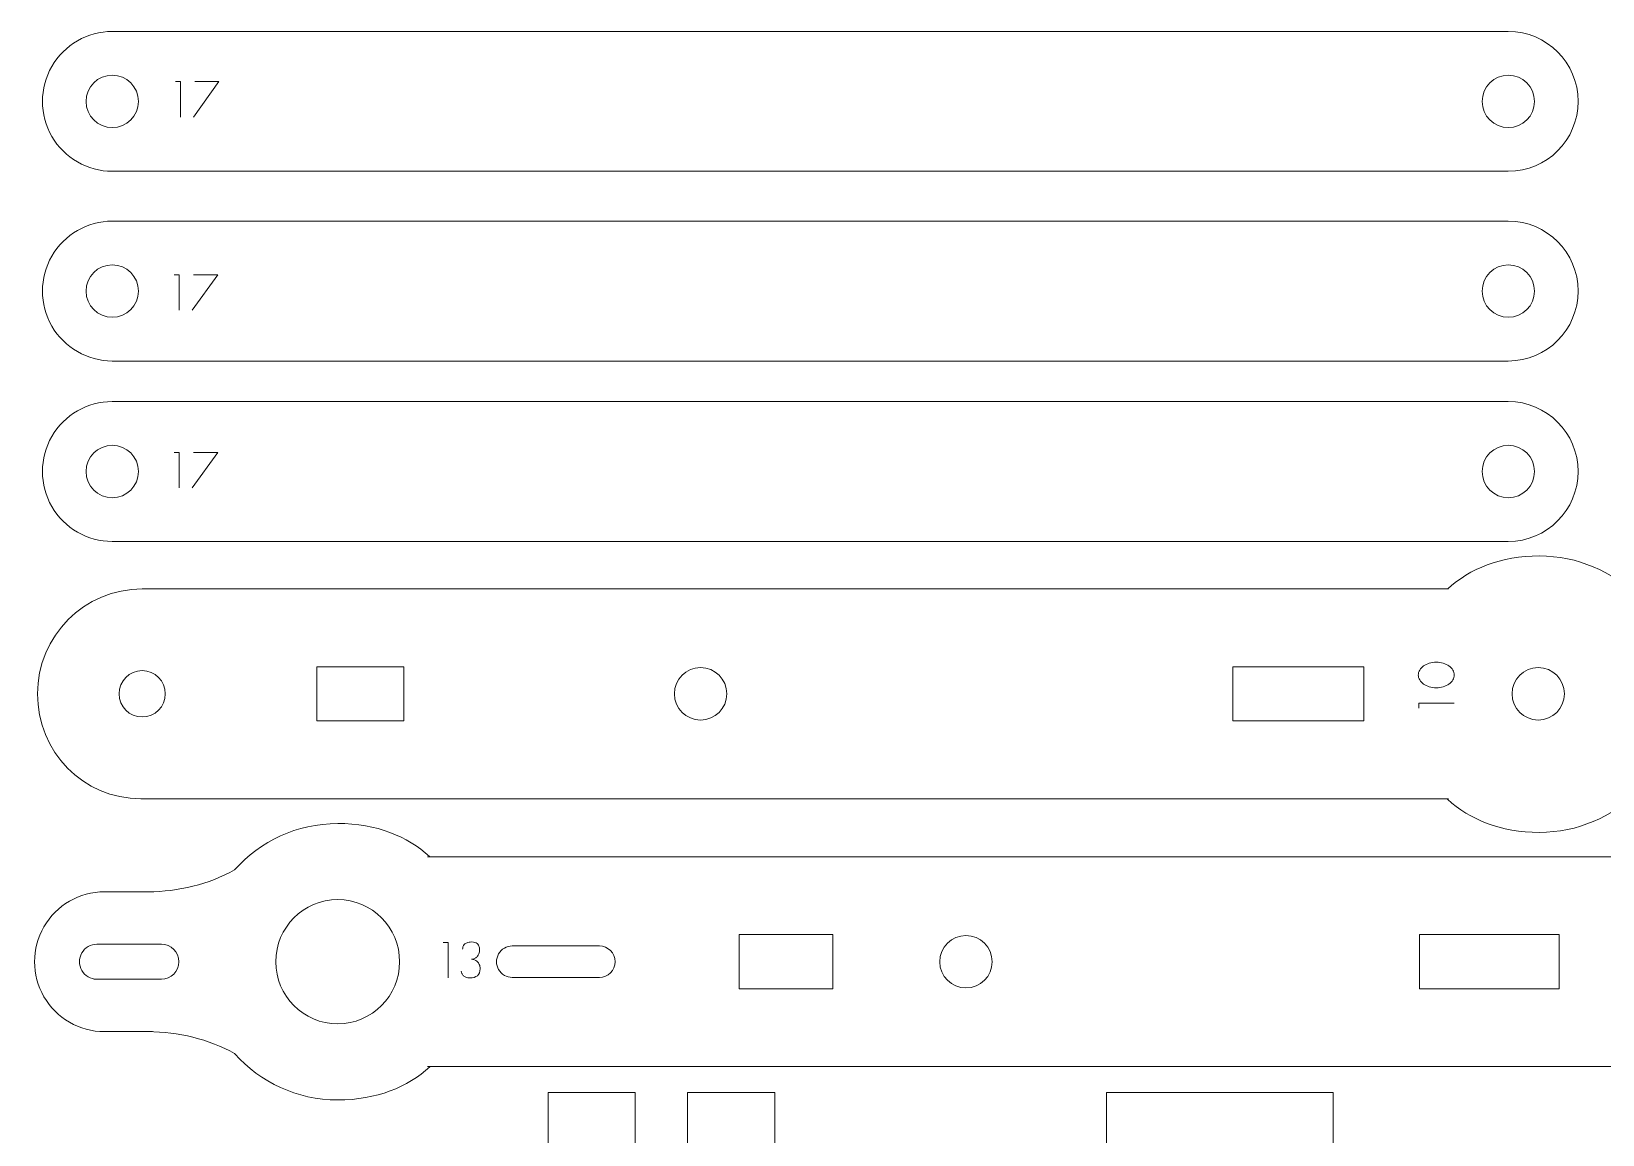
# Model space of a CAD drawing. Header units: inches. Extents: x -267 to 19, y 28 to 222.
# Drawn here: x -123.4 to -33.6, y 157.9 to 220.9 of the extents above; entities that cross this region are included whole.
import ezdxf

# ---------------------------------------------------------------- set-up
doc = ezdxf.new("R2010")
doc.units = ezdxf.units.IN
doc.header["$MEASUREMENT"] = 0
doc.layers.add('Layer 2', color=7, linetype='Continuous')

msp = doc.modelspace()

# ---------------------------------------------------------------- linework, layer by layer
at = {"layer": 'Layer 2', "color": 250, "lineweight": 18, "true_color": 0x1a1a18}
for points in [[(-107.123, 184.568), (-107.123, 184.618), (-102.132, 184.618), (-102.132, 184.568), (-102.132, 181.568), (-102.132, 181.518), (-107.123, 181.518), (-107.123, 181.568), (-107.123, 184.568)], [(-54.716, 184.618), (-47.229, 184.618), (-47.229, 181.518), (-54.716, 181.518), (-54.716, 184.618)], [(-77.598, 169.297), (-82.962, 169.297), (-82.962, 166.197), (-77.598, 166.197), (-77.598, 169.297)], [(-36.045, 169.247), (-36.045, 169.297), (-44.031, 169.297), (-44.031, 169.247), (-44.031, 166.247), (-44.031, 166.197), (-36.045, 166.197), (-36.045, 166.247), (-36.045, 169.247)]]:
    msp.add_lwpolyline(points, dxfattribs=at)
for points, knots in [([(-38.958, 220.95), (-38.958, 220.95), (-118.816, 220.95), (-118.816, 220.95), (-120.243, 220.95), (-121.561, 220.187), (-122.274, 218.949), (-122.988, 217.712), (-122.988, 216.187), (-122.274, 214.949), (-121.561, 213.712), (-120.243, 212.949), (-118.816, 212.949), (-118.816, 212.949), (-38.958, 212.949), (-38.958, 212.949), (-36.753, 212.949), (-34.965, 214.74), (-34.965, 216.949), (-34.965, 219.159), (-36.753, 220.95), (-38.958, 220.95)], [0, 0, 0, 0, 1, 1, 1, 2, 2, 2, 3, 3, 3, 4, 4, 4, 5, 5, 5, 6, 6, 6, 7, 7, 7, 7]), ([(-117.319, 216.949), (-117.319, 217.778), (-117.99, 218.449), (-118.816, 218.449), (-119.643, 218.449), (-120.314, 217.778), (-120.314, 216.949), (-120.314, 216.121), (-119.643, 215.449), (-118.816, 215.449), (-117.99, 215.449), (-117.319, 216.121), (-117.319, 216.949)], [0, 0, 0, 0, 1, 1, 1, 2, 2, 2, 3, 3, 3, 4, 4, 4, 4]), ([(-37.461, 216.949), (-37.461, 217.778), (-38.131, 218.449), (-38.958, 218.449), (-39.785, 218.449), (-40.455, 217.778), (-40.455, 216.949), (-40.455, 216.121), (-39.785, 215.449), (-38.958, 215.449), (-38.131, 215.449), (-37.461, 216.121), (-37.461, 216.949)], [0, 0, 0, 0, 1, 1, 1, 2, 2, 2, 3, 3, 3, 4, 4, 4, 4]), ([(-114.917, 218.082), (-114.917, 218.082), (-115.207, 218.082), (-115.207, 218.082), (-115.207, 218.082), (-114.917, 218.082), (-114.917, 218.082), (-114.917, 218.082), (-114.917, 216.05), (-114.917, 216.05), (-114.917, 216.05), (-114.917, 218.082), (-114.917, 218.082)], [0, 0, 0, 0, 1, 1, 1, 2, 2, 2, 3, 3, 3, 4, 4, 4, 4]), ([(-112.72, 218.082), (-112.72, 218.082), (-114.171, 216.05), (-114.171, 216.05), (-114.171, 216.05), (-112.72, 218.082), (-112.72, 218.082), (-112.72, 218.082), (-114.095, 218.082), (-114.095, 218.082), (-114.095, 218.082), (-112.72, 218.082), (-112.72, 218.082)], [0, 0, 0, 0, 1, 1, 1, 2, 2, 2, 3, 3, 3, 4, 4, 4, 4]), ([(-38.958, 210.101), (-38.958, 210.101), (-118.816, 210.101), (-118.816, 210.101), (-120.243, 210.101), (-121.561, 209.339), (-122.274, 208.101), (-122.988, 206.863), (-122.988, 205.339), (-122.274, 204.101), (-121.561, 202.863), (-120.243, 202.101), (-118.816, 202.101), (-118.816, 202.101), (-38.958, 202.101), (-38.958, 202.101), (-36.753, 202.101), (-34.965, 203.892), (-34.965, 206.101), (-34.965, 208.31), (-36.753, 210.101), (-38.958, 210.101)], [0, 0, 0, 0, 1, 1, 1, 2, 2, 2, 3, 3, 3, 4, 4, 4, 5, 5, 5, 6, 6, 6, 7, 7, 7, 7]), ([(-117.319, 206.101), (-117.319, 206.93), (-117.99, 207.601), (-118.816, 207.601), (-119.643, 207.601), (-120.314, 206.93), (-120.314, 206.101), (-120.314, 205.272), (-119.643, 204.601), (-118.816, 204.601), (-117.99, 204.601), (-117.319, 205.272), (-117.319, 206.101)], [0, 0, 0, 0, 1, 1, 1, 2, 2, 2, 3, 3, 3, 4, 4, 4, 4]), ([(-114.984, 207.035), (-114.984, 207.035), (-115.274, 207.035), (-115.274, 207.035), (-115.274, 207.035), (-114.984, 207.035), (-114.984, 207.035), (-114.984, 207.035), (-114.984, 205.003), (-114.984, 205.003), (-114.984, 205.003), (-114.984, 207.035), (-114.984, 207.035)], [0, 0, 0, 0, 1, 1, 1, 2, 2, 2, 3, 3, 3, 4, 4, 4, 4]), ([(-112.787, 207.035), (-112.787, 207.035), (-114.238, 205.003), (-114.238, 205.003), (-114.238, 205.003), (-112.787, 207.035), (-112.787, 207.035), (-112.787, 207.035), (-114.162, 207.035), (-114.162, 207.035), (-114.162, 207.035), (-112.787, 207.035), (-112.787, 207.035)], [0, 0, 0, 0, 1, 1, 1, 2, 2, 2, 3, 3, 3, 4, 4, 4, 4]), ([(-37.461, 206.101), (-37.461, 206.93), (-38.131, 207.601), (-38.958, 207.601), (-39.785, 207.601), (-40.455, 206.93), (-40.455, 206.101), (-40.455, 205.272), (-39.785, 204.601), (-38.958, 204.601), (-38.131, 204.601), (-37.461, 205.272), (-37.461, 206.101)], [0, 0, 0, 0, 1, 1, 1, 2, 2, 2, 3, 3, 3, 4, 4, 4, 4]), ([(-38.958, 199.782), (-38.958, 199.782), (-118.816, 199.782), (-118.816, 199.782), (-120.243, 199.782), (-121.561, 199.02), (-122.274, 197.782), (-122.988, 196.544), (-122.988, 195.02), (-122.274, 193.782), (-121.561, 192.544), (-120.243, 191.782), (-118.816, 191.782), (-118.816, 191.782), (-38.958, 191.782), (-38.958, 191.782), (-36.753, 191.782), (-34.965, 193.573), (-34.965, 195.782), (-34.965, 197.991), (-36.753, 199.782), (-38.958, 199.782)], [0, 0, 0, 0, 1, 1, 1, 2, 2, 2, 3, 3, 3, 4, 4, 4, 5, 5, 5, 6, 6, 6, 7, 7, 7, 7]), ([(-117.319, 195.782), (-117.319, 196.61), (-117.99, 197.282), (-118.816, 197.282), (-119.643, 197.282), (-120.314, 196.61), (-120.314, 195.782), (-120.314, 194.953), (-119.643, 194.282), (-118.816, 194.282), (-117.99, 194.282), (-117.319, 194.953), (-117.319, 195.782)], [0, 0, 0, 0, 1, 1, 1, 2, 2, 2, 3, 3, 3, 4, 4, 4, 4]), ([(-114.984, 196.872), (-114.984, 196.872), (-115.274, 196.872), (-115.274, 196.872), (-115.274, 196.872), (-114.984, 196.872), (-114.984, 196.872), (-114.984, 196.872), (-114.984, 194.84), (-114.984, 194.84), (-114.984, 194.84), (-114.984, 196.872), (-114.984, 196.872)], [0, 0, 0, 0, 1, 1, 1, 2, 2, 2, 3, 3, 3, 4, 4, 4, 4]), ([(-112.787, 196.872), (-112.787, 196.872), (-114.238, 194.84), (-114.238, 194.84), (-114.238, 194.84), (-112.787, 196.872), (-112.787, 196.872), (-112.787, 196.872), (-114.162, 196.872), (-114.162, 196.872), (-114.162, 196.872), (-112.787, 196.872), (-112.787, 196.872)], [0, 0, 0, 0, 1, 1, 1, 2, 2, 2, 3, 3, 3, 4, 4, 4, 4]), ([(-37.461, 195.782), (-37.461, 196.61), (-38.131, 197.282), (-38.958, 197.282), (-39.785, 197.282), (-40.455, 196.61), (-40.455, 195.782), (-40.455, 194.953), (-39.785, 194.282), (-38.958, 194.282), (-38.131, 194.282), (-37.461, 194.953), (-37.461, 195.782)], [0, 0, 0, 0, 1, 1, 1, 2, 2, 2, 3, 3, 3, 4, 4, 4, 4]), ([(-42.44, 177.035), (-42.44, 177.035), (-42.383, 177.068), (-42.383, 177.068), (-42.383, 177.068), (-117.184, 177.068), (-117.184, 177.068), (-120.492, 177.068), (-123.095, 179.754), (-123.095, 183.068), (-123.095, 186.382), (-120.413, 189.068), (-117.105, 189.068), (-117.105, 189.068), (-42.383, 189.068), (-42.383, 189.068), (-42.383, 189.068), (-42.426, 189.073), (-42.426, 189.073), (-41.154, 190.22), (-39.402, 190.952), (-37.171, 190.952), (-32.813, 190.952), (-29.281, 187.413), (-29.281, 183.048), (-29.28, 178.682), (-32.813, 175.144), (-37.17, 175.144), (-39.41, 175.144), (-41.167, 175.88), (-42.44, 177.035)], [0, 0, 0, 0, 1, 1, 1, 2, 2, 2, 3, 3, 3, 4, 4, 4, 5, 5, 5, 6, 6, 6, 7, 7, 7, 8, 8, 8, 9, 9, 9, 10, 10, 10, 10]), ([(-118.428, 183.068), (-118.428, 183.8), (-117.836, 184.393), (-117.105, 184.393), (-116.375, 184.393), (-115.783, 183.8), (-115.783, 183.068), (-115.782, 182.336), (-116.375, 181.743), (-117.105, 181.743), (-117.836, 181.743), (-118.428, 182.336), (-118.428, 183.068)], [0, 0, 0, 0, 1, 1, 1, 2, 2, 2, 3, 3, 3, 4, 4, 4, 4]), ([(-86.659, 183.068), (-86.659, 183.896), (-85.989, 184.568), (-85.162, 184.568), (-84.335, 184.568), (-83.665, 183.896), (-83.665, 183.068), (-83.665, 182.239), (-84.335, 181.568), (-85.162, 181.568), (-85.989, 181.568), (-86.659, 182.239), (-86.659, 183.068)], [0, 0, 0, 0, 1, 1, 1, 2, 2, 2, 3, 3, 3, 4, 4, 4, 4]), ([(-42.054, 184.144), (-42.054, 184.042), (-42.081, 183.948), (-42.134, 183.859), (-42.188, 183.771), (-42.261, 183.693), (-42.354, 183.626), (-42.447, 183.559), (-42.556, 183.507), (-42.681, 183.468), (-42.806, 183.43), (-42.939, 183.41), (-43.08, 183.41), (-43.22, 183.41), (-43.353, 183.43), (-43.478, 183.468), (-43.603, 183.507), (-43.712, 183.559), (-43.805, 183.626), (-43.898, 183.693), (-43.972, 183.771), (-44.026, 183.859), (-44.081, 183.948), (-44.108, 184.042), (-44.108, 184.144), (-44.108, 184.246), (-44.081, 184.341), (-44.026, 184.429), (-43.972, 184.518), (-43.898, 184.595), (-43.805, 184.662), (-43.712, 184.729), (-43.603, 184.782), (-43.478, 184.82), (-43.353, 184.859), (-43.22, 184.878), (-43.08, 184.878), (-42.939, 184.878), (-42.806, 184.859), (-42.681, 184.82), (-42.556, 184.782), (-42.447, 184.729), (-42.354, 184.662), (-42.261, 184.595), (-42.188, 184.518), (-42.134, 184.429), (-42.081, 184.341), (-42.054, 184.246), (-42.054, 184.144)], [0, 0, 0, 0, 1, 1, 1, 2, 2, 2, 3, 3, 3, 4, 4, 4, 5, 5, 5, 6, 6, 6, 7, 7, 7, 8, 8, 8, 9, 9, 9, 10, 10, 10, 11, 11, 11, 12, 12, 12, 13, 13, 13, 14, 14, 14, 15, 15, 15, 16, 16, 16, 16]), ([(-35.75, 183.068), (-35.75, 183.896), (-36.42, 184.568), (-37.247, 184.568), (-38.074, 184.568), (-38.744, 183.896), (-38.744, 183.068), (-38.744, 182.239), (-38.074, 181.568), (-37.247, 181.568), (-36.42, 181.568), (-35.75, 182.239), (-35.75, 183.068)], [0, 0, 0, 0, 1, 1, 1, 2, 2, 2, 3, 3, 3, 4, 4, 4, 4]), ([(-44.083, 182.541), (-44.083, 182.541), (-44.083, 182.25), (-44.083, 182.25), (-44.083, 182.25), (-44.083, 182.541), (-44.083, 182.541), (-44.083, 182.541), (-42.054, 182.541), (-42.054, 182.541), (-42.054, 182.541), (-44.083, 182.541), (-44.083, 182.541)], [0, 0, 0, 0, 1, 1, 1, 2, 2, 2, 3, 3, 3, 4, 4, 4, 4]), ([(-116.512, 163.747), (-116.512, 163.747), (-116.748, 163.747), (-116.748, 163.747), (-115.058, 163.747), (-113.295, 163.317), (-111.816, 162.497), (-111.816, 162.497), (-111.8, 162.475), (-111.8, 162.475), (-110.355, 160.86), (-108.257, 159.843), (-105.921, 159.843), (-103.681, 159.843), (-101.925, 160.579), (-100.652, 161.734), (-100.652, 161.734), (-100.786, 161.747), (-100.786, 161.747), (-100.786, 161.747), (-26.063, 161.747), (-26.063, 161.747), (-22.755, 161.747), (-20.074, 164.433), (-20.074, 167.747), (-20.074, 171.061), (-22.755, 173.747), (-26.063, 173.747), (-26.063, 173.747), (-100.785, 173.747), (-100.785, 173.747), (-100.785, 173.747), (-100.666, 173.772), (-100.666, 173.772), (-101.938, 174.92), (-103.69, 175.651), (-105.921, 175.651), (-108.26, 175.651), (-110.361, 174.632), (-111.806, 173.012), (-111.806, 173.012), (-111.816, 172.997), (-111.816, 172.997), (-113.295, 172.177), (-115.058, 171.747), (-116.748, 171.747), (-116.748, 171.747), (-116.512, 171.747), (-116.512, 171.747), (-116.512, 171.747), (-119.271, 171.747), (-119.271, 171.747), (-120.697, 171.747), (-122.016, 170.985), (-122.729, 169.747), (-123.442, 168.51), (-123.442, 166.985), (-122.729, 165.747), (-122.016, 164.509), (-120.697, 163.747), (-119.271, 163.747), (-119.271, 163.747), (-116.512, 163.747), (-116.512, 163.747)], [0, 0, 0, 0, 1, 1, 1, 2, 2, 2, 3, 3, 3, 4, 4, 4, 5, 5, 5, 6, 6, 6, 7, 7, 7, 8, 8, 8, 9, 9, 9, 10, 10, 10, 11, 11, 11, 12, 12, 12, 13, 13, 13, 14, 14, 14, 15, 15, 15, 16, 16, 16, 17, 17, 17, 18, 18, 18, 19, 19, 19, 20, 20, 20, 21, 21, 21, 21]), ([(-102.378, 167.747), (-102.378, 169.708), (-103.964, 171.297), (-105.921, 171.297), (-107.878, 171.297), (-109.465, 169.708), (-109.465, 167.747), (-109.465, 165.786), (-107.878, 164.197), (-105.921, 164.197), (-103.964, 164.197), (-102.378, 165.786), (-102.378, 167.747)], [0, 0, 0, 0, 1, 1, 1, 2, 2, 2, 3, 3, 3, 4, 4, 4, 4]), ([(-68.485, 167.747), (-68.485, 168.575), (-69.155, 169.247), (-69.982, 169.247), (-70.809, 169.247), (-71.479, 168.575), (-71.479, 167.747), (-71.479, 166.919), (-70.809, 166.247), (-69.982, 166.247), (-69.155, 166.247), (-68.485, 166.919), (-68.485, 167.747)], [0, 0, 0, 0, 1, 1, 1, 2, 2, 2, 3, 3, 3, 4, 4, 4, 4]), ([(-119.877, 166.747), (-119.877, 166.747), (-119.697, 166.747), (-119.697, 166.747), (-120.054, 166.747), (-120.383, 166.938), (-120.561, 167.247), (-120.74, 167.556), (-120.74, 167.938), (-120.561, 168.247), (-120.383, 168.557), (-120.054, 168.747), (-119.697, 168.747), (-119.697, 168.747), (-116.003, 168.747), (-116.003, 168.747), (-115.452, 168.747), (-115.005, 168.299), (-115.005, 167.747), (-115.005, 167.195), (-115.452, 166.747), (-116.003, 166.747), (-116.003, 166.747), (-119.877, 166.747), (-119.877, 166.747)], [0, 0, 0, 0, 1, 1, 1, 2, 2, 2, 3, 3, 3, 4, 4, 4, 5, 5, 5, 6, 6, 6, 7, 7, 7, 8, 8, 8, 8]), ([(-99.602, 168.85), (-99.602, 168.85), (-99.892, 168.85), (-99.892, 168.85), (-99.892, 168.85), (-99.602, 168.85), (-99.602, 168.85), (-99.602, 168.85), (-99.602, 166.818), (-99.602, 166.818), (-99.602, 166.818), (-99.602, 168.85), (-99.602, 168.85)], [0, 0, 0, 0, 1, 1, 1, 2, 2, 2, 3, 3, 3, 4, 4, 4, 4]), ([(-98.855, 167.216), (-98.849, 167.173), (-98.837, 167.128), (-98.817, 167.082), (-98.797, 167.036), (-98.769, 166.993), (-98.731, 166.954), (-98.693, 166.914), (-98.644, 166.882), (-98.583, 166.856), (-98.522, 166.831), (-98.446, 166.818), (-98.356, 166.818), (-98.176, 166.82), (-98.034, 166.864), (-97.931, 166.949), (-97.828, 167.035), (-97.776, 167.168), (-97.776, 167.349), (-97.776, 167.439), (-97.79, 167.518), (-97.82, 167.586), (-97.849, 167.654), (-97.887, 167.71), (-97.935, 167.754), (-97.983, 167.798), (-98.037, 167.831), (-98.096, 167.854), (-98.155, 167.877), (-98.214, 167.888), (-98.275, 167.888), (-98.214, 167.886), (-98.157, 167.898), (-98.101, 167.925), (-98.046, 167.951), (-97.997, 167.988), (-97.953, 168.036), (-97.91, 168.084), (-97.875, 168.141), (-97.849, 168.205), (-97.823, 168.27), (-97.81, 168.34), (-97.81, 168.416), (-97.81, 168.436), (-97.81, 168.463), (-97.811, 168.495), (-97.812, 168.527), (-97.817, 168.56), (-97.825, 168.594), (-97.834, 168.627), (-97.847, 168.661), (-97.865, 168.695), (-97.882, 168.729), (-97.908, 168.76), (-97.941, 168.787), (-97.974, 168.814), (-98.016, 168.836), (-98.068, 168.852), (-98.119, 168.868), (-98.182, 168.876), (-98.255, 168.876), (-98.368, 168.876), (-98.457, 168.862), (-98.524, 168.835), (-98.591, 168.807), (-98.642, 168.774), (-98.679, 168.733), (-98.715, 168.693), (-98.741, 168.649), (-98.755, 168.6), (-98.769, 168.553), (-98.779, 168.507), (-98.785, 168.464), (-98.779, 168.507), (-98.769, 168.553), (-98.755, 168.6), (-98.741, 168.649), (-98.715, 168.693), (-98.679, 168.733), (-98.642, 168.774), (-98.591, 168.807), (-98.524, 168.835), (-98.457, 168.862), (-98.368, 168.876), (-98.255, 168.876), (-98.182, 168.876), (-98.119, 168.868), (-98.068, 168.852), (-98.016, 168.836), (-97.974, 168.814), (-97.941, 168.787), (-97.908, 168.76), (-97.882, 168.729), (-97.865, 168.695), (-97.847, 168.661), (-97.834, 168.627), (-97.825, 168.594), (-97.817, 168.56), (-97.812, 168.527), (-97.811, 168.496), (-97.81, 168.465), (-97.81, 168.438), (-97.81, 168.416), (-97.81, 168.34), (-97.823, 168.27), (-97.849, 168.205), (-97.875, 168.141), (-97.91, 168.084), (-97.953, 168.036), (-97.997, 167.988), (-98.046, 167.951), (-98.101, 167.925), (-98.157, 167.898), (-98.214, 167.886), (-98.275, 167.888), (-98.214, 167.888), (-98.155, 167.877), (-98.096, 167.854), (-98.037, 167.831), (-97.983, 167.798), (-97.935, 167.754), (-97.887, 167.71), (-97.849, 167.654), (-97.82, 167.586), (-97.79, 167.518), (-97.776, 167.439), (-97.776, 167.349), (-97.776, 167.168), (-97.828, 167.035), (-97.931, 166.949), (-98.034, 166.864), (-98.176, 166.82), (-98.356, 166.818), (-98.446, 166.818), (-98.522, 166.831), (-98.583, 166.856), (-98.644, 166.882), (-98.693, 166.914), (-98.731, 166.954), (-98.769, 166.993), (-98.797, 167.036), (-98.817, 167.082), (-98.837, 167.128), (-98.849, 167.173), (-98.855, 167.216)], [0, 0, 0, 0, 1, 1, 1, 2, 2, 2, 3, 3, 3, 4, 4, 4, 5, 5, 5, 6, 6, 6, 7, 7, 7, 8, 8, 8, 9, 9, 9, 10, 10, 10, 11, 11, 11, 12, 12, 12, 13, 13, 13, 14, 14, 14, 15, 15, 15, 16, 16, 16, 17, 17, 17, 18, 18, 18, 19, 19, 19, 20, 20, 20, 21, 21, 21, 22, 22, 22, 23, 23, 23, 24, 24, 24, 25, 25, 25, 26, 26, 26, 27, 27, 27, 28, 28, 28, 29, 29, 29, 30, 30, 30, 31, 31, 31, 32, 32, 32, 33, 33, 33, 34, 34, 34, 35, 35, 35, 36, 36, 36, 37, 37, 37, 38, 38, 38, 39, 39, 39, 40, 40, 40, 41, 41, 41, 42, 42, 42, 43, 43, 43, 44, 44, 44, 45, 45, 45, 46, 46, 46, 47, 47, 47, 48, 48, 48, 48]), ([(-90.948, 168.647), (-90.452, 168.647), (-90.049, 168.244), (-90.049, 167.747), (-90.049, 167.25), (-90.452, 166.847), (-90.948, 166.847), (-90.948, 166.847), (-95.939, 166.847), (-95.939, 166.847), (-96.26, 166.847), (-96.557, 167.019), (-96.717, 167.297), (-96.878, 167.575), (-96.878, 167.919), (-96.717, 168.197), (-96.557, 168.475), (-96.26, 168.647), (-95.939, 168.647), (-95.939, 168.647), (-90.948, 168.647), (-90.948, 168.647)], [0, 0, 0, 0, 1, 1, 1, 2, 2, 2, 3, 3, 3, 4, 4, 4, 5, 5, 5, 6, 6, 6, 7, 7, 7, 7]), ([(-47.62, 140.783), (-47.62, 140.783), (-47.646, 140.787), (-47.646, 140.787), (-47.646, 140.787), (-47.646, 157.275), (-47.646, 157.275), (-47.646, 157.275), (-47.672, 157.275), (-47.672, 157.275), (-47.672, 157.275), (-48.969, 157.275), (-48.969, 157.275), (-48.969, 157.275), (-48.969, 160.275), (-48.969, 160.275), (-48.969, 160.275), (-61.946, 160.275), (-61.946, 160.275), (-61.946, 160.275), (-61.946, 157.275), (-61.946, 157.275), (-61.946, 157.275), (-80.913, 157.275), (-80.913, 157.275), (-80.913, 157.275), (-80.913, 160.275), (-80.913, 160.275), (-80.913, 160.275), (-85.904, 160.275), (-85.904, 160.275), (-85.904, 160.275), (-85.904, 157.275), (-85.904, 157.275), (-85.904, 157.275), (-88.898, 157.275), (-88.898, 157.275), (-88.898, 157.275), (-88.898, 160.275), (-88.898, 160.275), (-88.898, 160.275), (-93.89, 160.275), (-93.89, 160.275), (-93.89, 160.275), (-93.89, 157.275), (-93.89, 157.275), (-93.89, 157.275), (-95.187, 157.275), (-95.187, 157.275), (-95.187, 157.275), (-95.187, 133.774), (-95.187, 133.774), (-95.187, 133.774), (-85.304, 133.774), (-85.304, 133.774), (-85.304, 133.774), (-85.304, 130.774), (-85.304, 130.774), (-85.304, 130.774), (-95.187, 130.774), (-95.187, 130.774), (-95.187, 130.774), (-95.187, 111.573), (-95.187, 111.573), (-95.187, 111.573), (-93.89, 111.573), (-93.89, 111.573), (-93.89, 111.573), (-93.89, 108.573), (-93.89, 108.573), (-93.89, 108.573), (-78.916, 108.573), (-78.916, 108.573), (-78.916, 108.573), (-78.916, 111.573), (-78.916, 111.573), (-78.916, 111.573), (-58.952, 111.573), (-58.952, 111.573), (-58.952, 111.573), (-58.952, 108.573), (-58.952, 108.573), (-58.952, 108.573), (-48.969, 108.573), (-48.969, 108.573), (-48.969, 108.573), (-48.969, 111.573), (-48.969, 111.573), (-48.969, 111.573), (-47.672, 111.573), (-47.672, 111.573), (-47.672, 111.573), (-47.672, 130.774), (-47.672, 130.774), (-47.672, 130.774), (-50.137, 130.774), (-50.137, 130.774), (-50.137, 130.774), (-50.137, 133.774), (-50.137, 133.774), (-50.137, 133.774), (-47.646, 133.774), (-47.646, 133.774), (-47.646, 133.774), (-47.646, 137.487), (-47.646, 137.487), (-47.646, 137.487), (-47.62, 137.483), (-47.62, 137.483), (-47.62, 137.483), (-44.326, 137.483), (-44.326, 137.483), (-44.326, 137.483), (-44.326, 140.783), (-44.326, 140.783), (-44.326, 140.783), (-47.62, 140.783), (-47.62, 140.783)], [0, 0, 0, 0, 1, 1, 1, 2, 2, 2, 3, 3, 3, 4, 4, 4, 5, 5, 5, 6, 6, 6, 7, 7, 7, 8, 8, 8, 9, 9, 9, 10, 10, 10, 11, 11, 11, 12, 12, 12, 13, 13, 13, 14, 14, 14, 15, 15, 15, 16, 16, 16, 17, 17, 17, 18, 18, 18, 19, 19, 19, 20, 20, 20, 21, 21, 21, 22, 22, 22, 23, 23, 23, 24, 24, 24, 25, 25, 25, 26, 26, 26, 27, 27, 27, 28, 28, 28, 29, 29, 29, 30, 30, 30, 31, 31, 31, 32, 32, 32, 33, 33, 33, 34, 34, 34, 35, 35, 35, 36, 36, 36, 37, 37, 37, 38, 38, 38, 39, 39, 39, 39])]:
    msp.add_open_spline(points, degree=3, knots=knots, dxfattribs=at)

doc.saveas('drawing.dxf')
